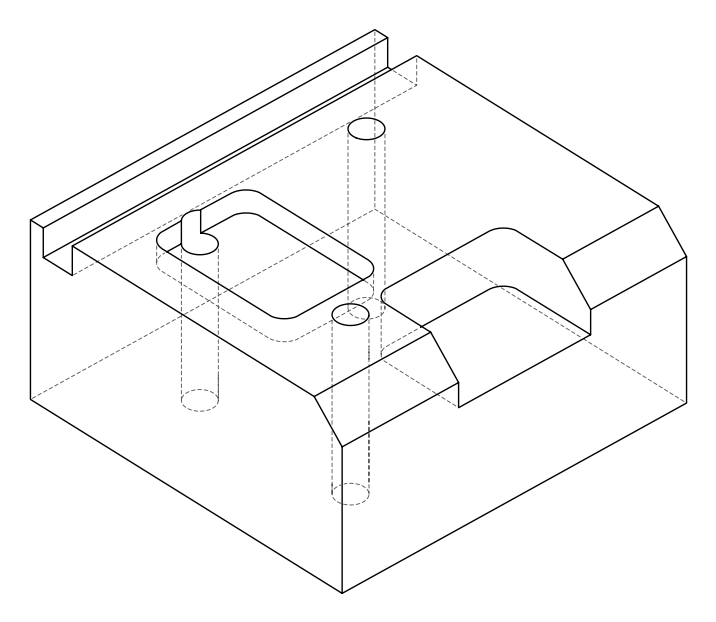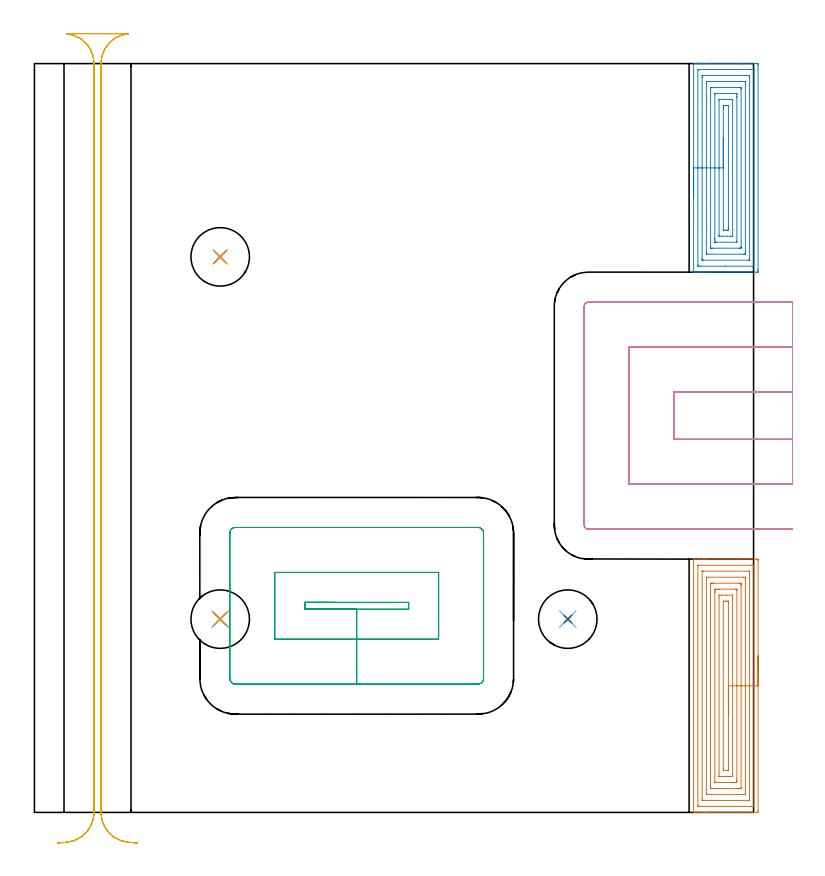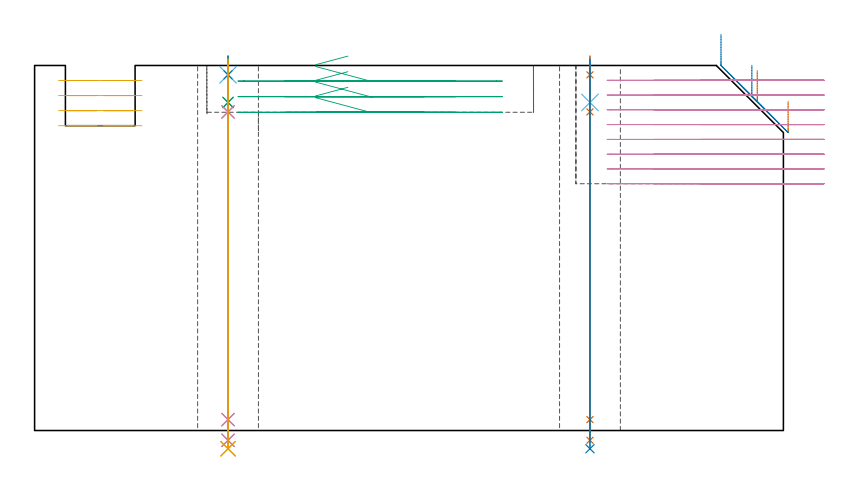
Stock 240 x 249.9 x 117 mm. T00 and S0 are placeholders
(PLAN: 17 operations, 11 tool changes, 33 min)
(1 AREA_MILL | FG_CHAMFER_SURFACE | UGT0205_001 | 5.74 min | 21387 mm3)
(2 AREA_MILL_1 | FG_CHAMFER_SURFACE_1 | UGT0205_001 | 4.79 min | 17942 mm3)
(3 MILL_RECTANGULAR_POCKET | POCKET_RECTANGULAR_STRAIGHT | UGT0201_094 | Follow Part, ap 5, ae 75% | 3.53 min | 111736 mm3)
(4 MILL_SLOT | SLOT_PARTIAL_RECTANGULAR | UGT0201_094 | Follow Part, ap 5, ae 75% | 10.67 min | 235627 mm3)
(5 MILL_RECTANGULAR_SLOT | SLOT_RECTANGULAR | UGT0201_094 | Follow Part, ap 5, ae 75% | 4.75 min | 107605 mm3)
(6 SPOT_DRILL | STEP1HOLE | NXT0321_9005460120000 | 0.05 min | 0 mm3)
(7 SPOT_DRILL_1 | STEP1HOLE_1 | NXT0321_9005460120000 | 0.05 min | 185 mm3)
(8 SPOT_DRILL_2 | STEP1HOLE_2 | NXT0321_9005460120000 | 0.05 min | 166 mm3)
(9 DRILL_BLIND_HOLE_INTO_CENTER | STEP1HOLE | UGT0301_198 | 0.06 min | 0 mm3)
(10 GUN_DRILL_THROUGH_HOLE | STEP1HOLE | UGT0307_003 | 0.57 min | 3934 mm3)
(11 SPADE_DRILL_TO_ENLARGE_THROUGH_HOLE | STEP1HOLE | UGT0306_010 | 0.5 min | 26933 mm3)
(12 DRILL_BLIND_HOLE_INTO_CENTER_1 | STEP1HOLE_1 | UGT0301_198 | 0.06 min | 398 mm3)
(13 GUN_DRILL_THROUGH_HOLE_1 | STEP1HOLE_1 | UGT0307_003 | 0.57 min | 4081 mm3)
(14 SPADE_DRILL_TO_ENLARGE_THROUGH_HOLE_1 | STEP1HOLE_1 | UGT0306_010 | 0.5 min | 30266 mm3)
(15 DRILL_BLIND_HOLE_INTO_CENTER_2 | STEP1HOLE_2 | UGT0301_198 | 0.06 min | 405 mm3)
(16 GUN_DRILL_THROUGH_HOLE_2 | STEP1HOLE_2 | UGT0307_003 | 0.57 min | 4077 mm3)
(17 SPADE_DRILL_TO_ENLARGE_THROUGH_HOLE_2 | STEP1HOLE_2 | UGT0306_010 | 0.5 min | 30252 mm3)
(TOOL UGT0205_001 | Chamfer Mill 20 x 3 x 45 deg. | D20 FL50 Z2)
(TOOL UGT0201_094 | End mill 20 mm | D20 FL38 Z4)
(TOOL NXT0321_9005460120000 | NC Spot Drill, 142deg, 12mm, Carbide, Uncoated | D12 PA142 FL30 Z2)
(TOOL UGT0301_198 | Twist Drill 7.9 mm | D7.9 PA118 FL73 Z2)
(TOOL UGT0307_003 | Gun Drill 7 mm | D7 PA130 FL24 Z1)
(TOOL UGT0306_010 | Spade Drill 19.5mm | D19.5 PA132 FL10 Z2)
(OP 1 AREA_MILL)
G17 G21 G94 G90
T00 M6
G54
G17 G0 G90 X241.5 Y52.25 S1061 M3
G43 Z127. H0
Z105.5
G94 G1 Y52.212 Z104.628 F250.
Y52.098 Z103.764
Y51.909 Z102.912
Y51.647 Z102.08
Y51.313 Z101.274
Y50.91 Z100.5
Y50.441 Z99.764
Y49.91 Z99.072
Y49.321 Z98.429
Y48.678 Z97.84
Y47.986 Z97.309
Y47.25 Z96.84
Y46.476 Z96.437
Y45.67 Z96.103
Y44.838 Z95.841
Y43.986 Z95.652
Y43.122 Z95.538
Y42.25 Z95.5
Y0.536
X241.496 Y0.185 Z95.502
X241.491 Y0.01 Z95.505
X241.311 Y0. Z95.685
X224.628 Z112.366
X224.092 Z112.902
X223.389 Z113.609
X223.204 Z113.794
X220.225 Z116.773
X220.019 Y0.006 Z116.974
X220.003 Y0.01 Z116.989
X220. Y0.093 Z117.
Y84.407
X220.003 Y84.491 Z116.989
X220.02 Y84.5 Z116.972
X220.226 Z116.773
X221.945 Z115.054
X223.204 Z113.794
X223.389 Z113.609
X224.092 Z112.902
X234.745 Z102.251
X240.96 Z96.037
X241.313 Y84.498 Z95.683
X241.491 Y84.49 Z95.505
X241.499 Y84.312 Z95.499
X241.5 Y83.964 Z95.5
Y42.25
X240.086 Z96.914
X240.085 Y2.298 Z96.915
X240.072 Y2.01 Z96.928
X239.494 Y2.001 Z97.506
X222.316 Y2. Z114.684
X221.737 Y2.002 Z115.263
X221.428 Y2.01 Z115.572
X221.415 Y2.311 Z115.585
X221.414 Y2.325 Z115.586
X221.415 Y82.202 Z115.585
X221.428 Y82.49 Z115.572
X222.006 Y82.499 Z114.994
X239.184 Y82.5 Z97.816
X239.763 Y82.498 Z97.237
X240.072 Y82.49 Z96.928
X240.085 Y82.189 Z96.915
X240.086 Y82.175 Z96.914
Y42.25
X238.672 Z98.328
X238.671 Y4.087 Z98.329
Y4.04
X238.668 Y4.018 Z98.332
X238.666 Y4.014 Z98.334
X238.642 Y4.009 Z98.358
X238.469 Y4.002 Z98.531
X238.383 Y4. Z98.617
X238.296 Z98.704
X223.117 Y4.001 Z113.883
X222.944 Y4.005 Z114.056
X222.835 Y4.01 Z114.165
X222.832 Y4.034 Z114.168
X222.831 Y4.087 Z114.169
X222.829 Y4.461 Z114.171
Y80.413
Y80.46
X222.832 Y80.482 Z114.168
X222.834 Y80.486 Z114.166
X222.858 Y80.491 Z114.142
X223.031 Y80.498 Z113.969
X223.117 Y80.5 Z113.883
X223.204 Z113.796
X238.383 Y80.499 Z98.617
X238.556 Y80.495 Z98.444
X238.665 Y80.49 Z98.335
X238.668 Y80.466 Z98.332
X238.669 Y80.413 Z98.331
X238.671 Y80.039 Z98.329
X238.672 Y42.25 Z98.328
X237.257 Z99.743
Y6.749
X237.25 Y6.02 Z99.75
X236.521 Y6.001 Z100.479
X224.841 Y6. Z112.159
X224.25 Y6.018 Z112.75
X224.243 Y6.598 Z112.757
Y77.751
X224.25 Y78.48 Z112.75
X224.979 Y78.499 Z112.021
X236.659 Y78.5 Z100.341
X237.25 Y78.482 Z99.75
X237.257 Y77.902 Z99.743
Y42.25
X235.843 Z101.157
Y8.314
X235.841 Y8.104 Z101.159
X235.839 Y8.044 Z101.161
X235.836 Y8.014 Z101.164
X235.828 Y8.01 Z101.172
X235.764 Y8.005 Z101.236
X235.633 Y8.002 Z101.367
X235.269 Y8. Z101.731
X234.745 Z102.255
X226.391 Z110.609
X225.867 Y8.004 Z111.133
X225.693 Y8.008 Z111.307
X225.668 Y8.009 Z111.332
X225.664 Y8.063 Z111.336
X225.66 Y8.174 Z111.34
X225.658 Y8.314 Z111.342
X225.657 Y8.524 Z111.343
Y8.734
Y76.186
X225.659 Y76.396 Z111.341
X225.661 Y76.456 Z111.339
X225.664 Y76.486 Z111.336
X225.672 Y76.49 Z111.328
X225.736 Y76.495 Z111.264
X225.867 Y76.498 Z111.133
X226.231 Y76.5 Z110.769
X226.755 Z110.245
X235.109 Z101.891
X235.633 Y76.496 Z101.367
X235.807 Y76.492 Z101.193
X235.832 Y76.491 Z101.168
X235.836 Y76.437 Z101.164
X235.84 Y76.326 Z101.16
X235.842 Y76.186 Z101.158
X235.843 Y75.976 Z101.157
Y75.766
Y42.25
X234.429 Z102.571
Y11.187
X234.428 Y10.617 Z102.572
X234.425 Y10.299 Z102.575
X234.422 Y10.023 Z102.578
X234.149 Y10.007 Z102.851
X233.857 Y10.003 Z103.143
X233.269 Y10. Z103.731
X232.969 Z104.031
X227.643 Y10.001 Z109.357
X227.343 Y10.003 Z109.657
X227.144 Y10.007 Z109.856
X227.078 Y10.01 Z109.922
X227.076 Y10.04 Z109.924
X227.073 Y10.109 Z109.927
X227.072 Y10.299 Z109.928
X227.071 Y73.313 Z109.929
X227.072 Y73.883 Z109.928
X227.075 Y74.201 Z109.925
X227.078 Y74.477 Z109.922
X227.351 Y74.493 Z109.649
X227.643 Y74.497 Z109.357
X228.231 Y74.5 Z108.769
X228.53 Z108.47
X233.857 Y74.499 Z103.143
X234.157 Y74.497 Z102.843
X234.356 Y74.493 Z102.644
X234.422 Y74.49 Z102.578
X234.424 Y74.46 Z102.576
X234.426 Y74.391 Z102.574
X234.428 Y74.201 Z102.572
X234.429 Y42.25 Z102.571
X233.015 Z103.985
Y12.917
X233.011 Y12.074 Z103.989
X233.009 Y12.035 Z103.991
X233.002 Y12.01 Z103.998
X232.969 Y12.008 Z104.031
X232.156 Y12. Z104.844
X232.082 Z104.918
X230.38 Z106.62
X228.605 Z108.395
X228.53 Y12.002 Z108.47
X228.506 Y12.005 Z108.494
X228.493 Y12.01 Z108.507
X228.49 Y12.03 Z108.51
X228.486 Y12.074 Z108.514
Y12.119
X228.485 Y71.583 Z108.515
X228.489 Y72.426 Z108.511
X228.491 Y72.465 Z108.509
X228.498 Y72.49 Z108.502
X228.53 Y72.492 Z108.47
X229.344 Y72.5 Z107.656
X229.418 Z107.582
X231.12 Z105.88
X232.895 Z104.105
X232.969 Y72.498 Z104.031
X232.994 Y72.495 Z104.006
X233.007 Y72.49 Z103.993
X233.01 Y72.47 Z103.99
X233.014 Y72.426 Z103.986
Y72.381
X233.015 Y71.538 Z103.985
Y42.25
X231.6 Z105.4
Y14.195
X231.597 Y14.087 Z105.403
X231.594 Y14.022 Z105.406
X231.561 Y14.01 Z105.439
X231.194 Y14.002 Z105.806
X231.043 Y14. Z105.957
X230.306 Z106.694
X230.155 Z106.845
X229.952 Y14.006 Z107.048
X229.907 Y14.01 Z107.093
X229.903 Y14.037 Z107.097
X229.901 Y14.069 Z107.099
X229.9 Y14.256 Z107.1
Y14.737 Z107.101
Y70.305 Z107.1
X229.903 Y70.413 Z107.097
X229.906 Y70.478 Z107.094
X229.939 Y70.49 Z107.061
X230.306 Y70.498 Z106.694
X230.457 Y70.5 Z106.543
X231.194 Z105.806
X231.345 Z105.655
X231.548 Y70.494 Z105.452
X231.593 Y70.49 Z105.407
X231.597 Y70.463 Z105.403
X231.599 Y70.431 Z105.401
X231.6 Y70.244 Z105.4
Y69.763
Y42.25
Y41.378 Z105.438
Y40.513 Z105.551
Y39.662 Z105.74
Y38.83 Z106.003
Y38.024 Z106.336
Y37.25 Z106.739
Y36.514 Z107.208
Y35.822 Z107.739
Y35.179 Z108.328
Y34.59 Z108.972
Y34.058 Z109.664
Y33.59 Z110.4
Y33.187 Z111.173
Y32.853 Z111.979
Y32.591 Z112.811
Y32.402 Z113.663
Y32.288 Z114.528
Y32.25 Z115.4
G0 Z127.
M5
M2
(OP 2 AREA_MILL_1)
G17 G21 G94 G90
T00 M6
G54
G17 G0 G90 X220. Y205.1 S1061 M3
G43 Z127. H0
G94 G1 Y205.138 Z126.128 F250.
Y205.252 Z125.263
Y205.441 Z124.412
Y205.703 Z123.58
Y206.037 Z122.774
Y206.44 Z122.
Y206.909 Z121.264
Y207.44 Z120.572
Y208.029 Z119.929
Y208.672 Z119.34
Y209.364 Z118.808
Y210.1 Z118.34
Y210.874 Z117.937
Y211.68 Z117.603
Y212.512 Z117.341
Y213.364 Z117.152
Y214.229 Z117.038
Y215.1 Z117.
Y249.783
X220.003 Y249.891 Z116.989
X220.025 Y249.9 Z116.966
X220.284 Z116.715
X221.849 Z115.15
X222.316 Z114.68
X222.549 Z114.448
X223.204 Z113.793
X223.437 Z113.56
X224.092 Z112.902
X234.745 Z102.251
X240.96 Z96.037
X241.29 Y249.897 Z95.707
X241.491 Y249.89 Z95.505
X241.499 Y249.688 Z95.499
X241.5 Y249.339 Z95.5
Y181.21
X241.499 Y180.862 Z95.501
X241.493 Y180.327 Z95.504
X241.491 Y180.307 Z95.505
X240.96 Y180.303 Z96.037
X240.399 Y180.3 Z96.597
X224.652 Z112.343
X224.092 Z112.902
X223.437 Z113.56
X223.204 Z113.793
X222.549 Z114.448
X222.316 Z114.68
X221.849 Z115.15
X221.007 Z115.992
X220.283 Z116.715
X220.024 Y180.307 Z116.968
X220.003 Y180.31 Z116.989
X220. Y180.417 Z117.
Y215.1
X221.414 Z115.586
X221.415 Y247.573 Z115.585
X221.428 Y247.89 Z115.572
X221.978 Y247.899 Z115.022
X234.85 Y247.9 Z102.15
X238.845 Z98.155
X239.184 Z97.816
X239.735 Y247.898 Z97.265
X240.072 Y247.89 Z96.928
X240.085 Y247.56 Z96.915
X240.086 Y247.546 Z96.914
X240.085 Y182.627 Z96.915
X240.072 Y182.31 Z96.928
X239.522 Y182.301 Z97.478
X230.646 Y182.3 Z106.354
X222.316 Z114.684
X221.766 Y182.302 Z115.234
X221.428 Y182.31 Z115.572
X221.415 Y182.64 Z115.585
X221.414 Y182.654 Z115.586
Y215.1
X222.828 Z114.172
X222.829 Y245.268 Z114.171
X222.831 Y245.781 Z114.169
X222.833 Y245.874 Z114.167
X222.834 Y245.889 Z114.166
X222.888 Y245.894 Z114.112
X222.967 Y245.898 Z114.033
X223.085 Y245.9 Z113.915
X223.204 Z113.796
X238.296 Y245.899 Z98.704
X238.415 Y245.897 Z98.585
X238.65 Y245.89 Z98.35
X238.666 Y245.88 Z98.334
X238.668 Y245.867 Z98.332
X238.671 Y245.835 Z98.329
Y245.781
X238.672 Y245.405 Z98.328
X238.671 Y184.932 Z98.329
X238.669 Y184.419 Z98.331
X238.667 Y184.326 Z98.333
X238.666 Y184.311 Z98.334
X238.612 Y184.306 Z98.388
X238.533 Y184.302 Z98.467
X238.415 Y184.3 Z98.585
X238.296 Z98.704
X223.204 Y184.301 Z113.796
X223.085 Y184.303 Z113.915
X222.85 Y184.31 Z114.15
X222.834 Y184.321 Z114.166
X222.832 Y184.333 Z114.168
X222.83 Y184.365 Z114.17
X222.829 Y184.419 Z114.171
X222.828 Y184.795 Z114.172
Y215.1
X224.243 Z112.757
Y243.113
X224.248 Y243.846 Z112.752
X224.25 Y243.89 Z112.75
X224.292 Y243.894 Z112.708
X224.39 Y243.898 Z112.61
X224.587 Y243.899 Z112.413
X224.979 Y243.9 Z112.021
X236.959 Z100.041
X237.126 Y243.898 Z99.874
X237.21 Y243.894 Z99.79
X237.246 Y243.89 Z99.754
X237.25 Y243.865 Z99.75
X237.257 Y243.266 Z99.743
Y243.113
Y187.087
X237.252 Y186.354 Z99.748
X237.25 Y186.31 Z99.75
X237.208 Y186.306 Z99.792
X237.11 Y186.303 Z99.89
X236.913 Y186.301 Z100.087
X236.521 Y186.3 Z100.479
X224.541 Y186.301 Z112.459
X224.374 Y186.302 Z112.626
X224.29 Y186.306 Z112.71
X224.254 Y186.31 Z112.746
X224.25 Y186.335 Z112.75
X224.244 Y186.934 Z112.756
X224.243 Y187.087 Z112.757
Y215.1
X225.657 Z111.343
Y241.335
X225.658 Y241.544 Z111.342
X225.661 Y241.756 Z111.339
X225.664 Y241.887 Z111.336
X225.726 Y241.891 Z111.274
X225.867 Y241.895 Z111.133
X226.191 Y241.899 Z110.809
X235.069 Y241.9 Z101.931
X235.633 Y241.896 Z101.367
X235.82 Y241.892 Z101.18
X235.832 Y241.891 Z101.168
X235.836 Y241.871 Z101.164
X235.84 Y241.798 Z101.16
X235.842 Y241.686 Z101.158
X235.843 Y241.545 Z101.157
Y241.335
Y188.865
X235.842 Y188.656 Z101.158
X235.839 Y188.444 Z101.161
X235.836 Y188.313 Z101.164
X235.774 Y188.309 Z101.226
X235.633 Y188.305 Z101.367
X235.309 Y188.301 Z101.691
X226.431 Y188.3 Z110.569
X225.867 Y188.304 Z111.133
X225.68 Y188.308 Z111.32
X225.668 Y188.309 Z111.332
X225.664 Y188.329 Z111.336
X225.66 Y188.402 Z111.34
X225.658 Y188.514 Z111.342
X225.657 Y189.076 Z111.343
Y215.1
X227.071 Z109.929
X227.072 Y239.556 Z109.928
X227.073 Y239.842 Z109.927
X227.075 Y239.877 Z109.925
X227.077 Y239.887 Z109.923
X227.094 Y239.89 Z109.906
X227.185 Y239.896 Z109.815
X227.3 Y239.9 Z109.7
X233.857 Y239.899 Z103.143
X234.405 Y239.896 Z102.595
X234.418 Y239.89 Z102.582
X234.422 Y239.88 Z102.578
X234.426 Y239.556 Z102.574
X234.429 Y238.984 Z102.571
Y238.667
X234.428 Y190.644 Z102.572
X234.427 Y190.358 Z102.573
X234.425 Y190.323 Z102.575
X234.423 Y190.313 Z102.577
X234.406 Y190.31 Z102.594
X234.315 Y190.304 Z102.685
X234.2 Y190.301 Z102.8
X227.643 Z109.357
X227.095 Y190.304 Z109.905
X227.082 Y190.31 Z109.918
X227.078 Y190.32 Z109.922
X227.074 Y190.644 Z109.926
X227.071 Y191.216 Z109.929
Y191.533
Y215.1
X228.485 Z108.515
X228.486 Y237.777 Z108.514
Y237.822
X228.49 Y237.867 Z108.51
X228.492 Y237.89 Z108.508
X228.501 Y237.892 Z108.499
X228.531 Y237.895 Z108.469
X229.296 Y237.9 Z107.704
X230.184 Z106.816
X232.082 Z104.918
X232.849 Y237.898 Z104.151
X232.97 Y237.893 Z104.03
X233.004 Y237.89 Z103.996
X233.01 Y237.822 Z103.99
X233.013 Y237.777 Z103.987
X233.014 Y237.733 Z103.986
Y192.423
Y192.378
X233.01 Y192.333 Z103.99
X233.008 Y192.311 Z103.992
X232.999 Y192.308 Z104.001
X232.97 Y192.305 Z104.03
X232.204 Y192.3 Z104.796
X231.316 Z105.684
X229.418 Z107.582
X228.651 Y192.302 Z108.349
X228.531 Y192.307 Z108.469
X228.496 Y192.31 Z108.504
X228.49 Y192.378 Z108.51
X228.487 Y192.423 Z108.513
X228.486 Y192.467 Z108.514
X228.485 Y215.1 Z108.515
X229.9 Z107.1
Y234.627
X229.902 Y235.11 Z107.098
X229.906 Y235.51 Z107.094
X229.918 Y235.89 Z107.082
X230.306 Y235.898 Z106.694
X230.405 Y235.9 Z106.595
X231.194 Z105.806
X231.293 Z105.707
X231.563 Y235.892 Z105.437
X231.592 Y235.89 Z105.408
X231.595 Y235.873 Z105.405
X231.599 Y235.84 Z105.401
X231.6 Y235.807 Z105.4
Y195.573
X231.598 Y195.091 Z105.402
X231.594 Y194.69 Z105.406
X231.582 Y194.31 Z105.418
X231.194 Y194.302 Z105.806
X231.095 Y194.3 Z105.905
X230.306 Z106.694
X230.207 Z106.793
X229.937 Y194.308 Z107.063
X229.908 Y194.31 Z107.092
X229.905 Y194.327 Z107.095
X229.901 Y194.36 Z107.099
X229.9 Y194.393 Z107.1
Y215.1
Y215.972 Z107.139
Y216.837 Z107.252
Y217.688 Z107.441
Y218.52 Z107.704
Y219.326 Z108.037
Y220.1 Z108.44
Y220.836 Z108.909
Y221.528 Z109.44
Y222.171 Z110.029
Y222.761 Z110.673
Y223.292 Z111.365
Y223.76 Z112.1
Y224.163 Z112.874
Y224.497 Z113.68
Y224.759 Z114.512
Y224.948 Z115.364
Y225.062 Z116.229
Y225.1 Z117.1
G0 Z127.
M5
M2
(OP 3 MILL_RECTANGULAR_POCKET)
G17 G21 G94 G90
T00 M6
G54
G17 G0 G90 X100.406 Y70.1 S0 M3
G43 Z127. H0
Z120.
G94 G1 X90.2 Z117.265 F250.
Y67.8 Z116.649
X107.55 Z112.
X124.9 F500.
Y70.1
X90.2
Y67.8
X107.55
Y57.8
X134.9
Y80.1
X80.2
Y57.8
X107.55
Y42.8
X148.
G3 X149.9 Y44.7 R1.9
G1 Y93.2
G3 X148. Y95.1 R1.9
G1 X67.1
G3 X65.2 Y93.2 R1.9
G1 Y44.7
G3 X67.1 Y42.8 R1.9
G1 X107.55
X108.55
G0 X100.406 Y70.1 Z115.
G1 X90.2 Z112.265 F250.
Y67.8 Z111.649
X107.55 Z107.
X124.9 F500.
Y70.1
X90.2
Y67.8
X107.55
Y57.8
X134.9
Y80.1
X80.2
Y57.8
X107.55
Y42.8
X148.
G3 X149.9 Y44.7 R1.9
G1 Y93.2
G3 X148. Y95.1 R1.9
G1 X67.1
G3 X65.2 Y93.2 R1.9
G1 Y44.7
G3 X67.1 Y42.8 R1.9
G1 X107.55
X108.55
G0 X100.406 Y70.1 Z110.
G1 X90.2 Z107.265 F250.
Y67.8 Z106.649
X107.55 Z102.
X124.9 F500.
Y70.1
X90.2
Y67.8
X107.55
Y57.8
X134.9
Y80.1
X80.2
Y57.8
X107.55
Y42.8
X148.
G3 X149.9 Y44.7 R1.9
G1 Y93.2
G3 X148. Y95.1 R1.9
G1 X67.1
G3 X65.2 Y93.2 R1.9
G1 Y44.7
G3 X67.1 Y42.8 R1.9
G1 X107.55
X108.55
G0 Z127.
M5
M2
(OP 4 MILL_SLOT)
G17 G21 G94 G90
T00 M6
G54
G17 G0 G90 X253. Y140.3 S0 M3
G43 Z127. H0
Z112.262
G94 G1 X250. F250.
X213.5 F500.
Y124.5
X250.
X253. F250.
Y155.3
X250.
X198.5 F500.
Y109.5
X250.
X253. F250.
Y170.3
X250.
X184.9 F500.
G3 X183.5 Y168.9 R1.4
G1 Y95.9
G3 X184.9 Y94.5 R1.4
G1 X250.
X253. F250.
G0 Y140.3 Z107.525
G1 X250.
X213.5 F500.
Y124.5
X250.
X253. F250.
Y155.3
X250.
X198.5 F500.
Y109.5
X250.
X253. F250.
Y170.3
X250.
X184.9 F500.
G3 X183.5 Y168.9 R1.4
G1 Y95.9
G3 X184.9 Y94.5 R1.4
G1 X250.
X253. F250.
G0 Y140.3 Z102.787
G1 X250.
X213.5 F500.
Y124.5
X250.
X253. F250.
Y155.3
X250.
X198.5 F500.
Y109.5
X250.
X253. F250.
Y170.3
X250.
X184.9 F500.
G3 X183.5 Y168.9 R1.4
G1 Y95.9
G3 X184.9 Y94.5 R1.4
G1 X250.
X253. F250.
G0 Y140.3 Z98.05
G1 X250.
X213.5 F500.
Y124.5
X250.
X253. F250.
Y155.3
X250.
X198.5 F500.
Y109.5
X250.
X253. F250.
Y170.3
X250.
X184.9 F500.
G3 X183.5 Y168.9 R1.4
G1 Y95.9
G3 X184.9 Y94.5 R1.4
G1 X250.
X253. F250.
G0 Y140.3 Z93.312
G1 X250.
X213.5 F500.
Y124.5
X250.
X253. F250.
Y155.3
X250.
X198.5 F500.
Y109.5
X250.
X253. F250.
Y170.3
X250.
X184.9 F500.
G3 X183.5 Y168.9 R1.4
G1 Y95.9
G3 X184.9 Y94.5 R1.4
G1 X250.
X253. F250.
G0 Y140.3 Z88.575
G1 X250.
X213.5 F500.
Y124.5
X250.
X253. F250.
Y155.3
X250.
X198.5 F500.
Y109.5
X250.
X253. F250.
Y170.3
X250.
X184.9 F500.
G3 X183.5 Y168.9 R1.4
G1 Y95.9
G3 X184.9 Y94.5 R1.4
G1 X250.
X253. F250.
G0 Y140.3 Z83.837
G1 X250.
X213.5 F500.
Y124.5
X250.
X253. F250.
Y155.3
X250.
X198.5 F500.
Y109.5
X250.
X253. F250.
Y170.3
X250.
X184.9 F500.
G3 X183.5 Y168.9 R1.4
G1 Y95.9
G3 X184.9 Y94.5 R1.4
G1 X250.
X253. F250.
G0 Y140.3 Z79.1
G1 X250.
X213.5 F500.
Y124.5
X250.
X253. F250.
Y155.3
X250.
X198.5 F500.
Y109.5
X250.
X253. F250.
Y170.3
X250.
X184.9 F500.
G3 X183.5 Y168.9 R1.4
G1 Y95.9
G3 X184.9 Y94.5 R1.4
G1 X250.
X253. F250.
G0 Z127.
M5
M2
(OP 5 MILL_RECTANGULAR_SLOT)
G17 G21 G94 G90
T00 M6
G54
G17 G0 G90 X34.417 Y-10.202 S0 M3
G43 Z127. H0
Z112.175
G94 G1 X31.426 Y-9.97 F250.
G2 X22.2 Y0. R10. F500.
G1 Y249.9
G2 X31.426 Y259.87 R10.
G1 Y259.9
X10.674
Y259.87
G2 X19.9 Y249.9 R10.
G1 Y0.
G2 X10.674 Y-9.97 R10.
G1 X7.683 Y-10.202 F250.
G0 X34.417 Z107.35
G1 X31.426 Y-9.97
G2 X22.2 Y0. R10. F500.
G1 Y249.9
G2 X31.426 Y259.87 R10.
G1 Y259.9
X10.674
Y259.87
G2 X19.9 Y249.9 R10.
G1 Y0.
G2 X10.674 Y-9.97 R10.
G1 X7.683 Y-10.202 F250.
G0 X34.417 Z102.525
G1 X31.426 Y-9.97
G2 X22.2 Y0. R10. F500.
G1 Y249.9
G2 X31.426 Y259.87 R10.
G1 Y259.9
X10.674
Y259.87
G2 X19.9 Y249.9 R10.
G1 Y0.
G2 X10.674 Y-9.97 R10.
G1 X7.683 Y-10.202 F250.
G0 X34.417 Z97.7
G1 X31.426 Y-9.97
G2 X22.2 Y0. R10. F500.
G1 Y249.9
G2 X31.426 Y259.87 R10.
G1 Y259.9
X10.674
Y259.87
G2 X19.9 Y249.9 R10.
G1 Y0.
G2 X10.674 Y-9.97 R10.
G1 X7.683 Y-10.202 F250.
G0 Z127.
M5
M2
(OP 6 SPOT_DRILL)
G17 G21 G94 G90
T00 M6
G54
G17 G0 G90 X62. Y64.5 S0 M3
G43 Z127. H0
G94 G81 G98 Z114. F250. R120.
G80
M5
M2
(OP 7 SPOT_DRILL_1)
G17 G21 G94 G90
T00 M6
G54
G17 G0 G90 X178. Y64.5 S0 M3
G43 Z127. H0
G94 G81 G98 Z114. F250. R120.
G80
M5
M2
(OP 8 SPOT_DRILL_2)
G17 G21 G94 G90
T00 M6
G54
G17 G0 G90 X62. Y185.4 S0 M3
G43 Z127. H0
G94 G81 G98 Z114. F250. R120.
G80
M5
M2
(OP 9 DRILL_BLIND_HOLE_INTO_CENTER)
G17 G21 G94 G90
T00 M6
G54
G17 G0 G90 X62. Y64.5 S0 M3
G43 Z127. H0
G94 G81 G98 Z105.15 F250. R119.
G80
M5
M2
(OP 10 GUN_DRILL_THROUGH_HOLE)
G17 G21 G94 G90
T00 M6
G54
G17 G0 G90 X62. Y64.5 M8
G43 Z127. H0
Z117.543
S716 M3
G94 G1 Z102.121 F125. M26
G4 X.084
Z3.5 F250.
G4 X.084
Z-3.132 F125.
G4 X.084
M5
M9
G0 Z117.543
Z127.
M2
(OP 11 SPADE_DRILL_TO_ENLARGE_THROUGH_HOLE)
G17 G21 G94 G90
T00 M6
G54
G17 G0 G90 X62. Y64.5 S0 M3
G43 Z127. H0
G94 G73 G98 Z-5.841 F250. Q17.549 R119.
G80
M5
M2
(OP 12 DRILL_BLIND_HOLE_INTO_CENTER_1)
G17 G21 G94 G90
T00 M6
G54
G17 G0 G90 X178. Y64.5 S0 M3
G43 Z127. H0
G94 G81 G98 Z105.15 F250. R119.
G80
M5
M2
(OP 13 GUN_DRILL_THROUGH_HOLE_1)
G17 G21 G94 G90
T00 M6
G54
G17 G0 G90 X178. Y64.5 M8
G43 Z127. H0
Z117.543
S716 M3
G94 G1 Z102.121 F125. M26
G4 X.084
Z3.5 F250.
G4 X.084
Z-3.132 F125.
G4 X.084
M5
M9
G0 Z117.543
Z127.
M2
(OP 14 SPADE_DRILL_TO_ENLARGE_THROUGH_HOLE_1)
G17 G21 G94 G90
T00 M6
G54
G17 G0 G90 X178. Y64.5 S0 M3
G43 Z127. H0
G94 G73 G98 Z-5.841 F250. Q17.549 R119.
G80
M5
M2
(OP 15 DRILL_BLIND_HOLE_INTO_CENTER_2)
G17 G21 G94 G90
T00 M6
G54
G17 G0 G90 X62. Y185.4 S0 M3
G43 Z127. H0
G94 G81 G98 Z105.15 F250. R119.
G80
M5
M2
(OP 16 GUN_DRILL_THROUGH_HOLE_2)
G17 G21 G94 G90
T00 M6
G54
G17 G0 G90 X62. Y185.4 M8
G43 Z127. H0
Z117.543
S716 M3
G94 G1 Z102.121 F125. M26
G4 X.084
Z3.5 F250.
G4 X.084
Z-3.132 F125.
G4 X.084
M5
M9
G0 Z117.543
Z127.
M2
(OP 17 SPADE_DRILL_TO_ENLARGE_THROUGH_HOLE_2)
G17 G21 G94 G90
T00 M6
G54
G17 G0 G90 X62. Y185.4 S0 M3
G43 Z127. H0
G94 G73 G98 Z-5.841 F250. Q17.549 R119.
G80
M5
M2
